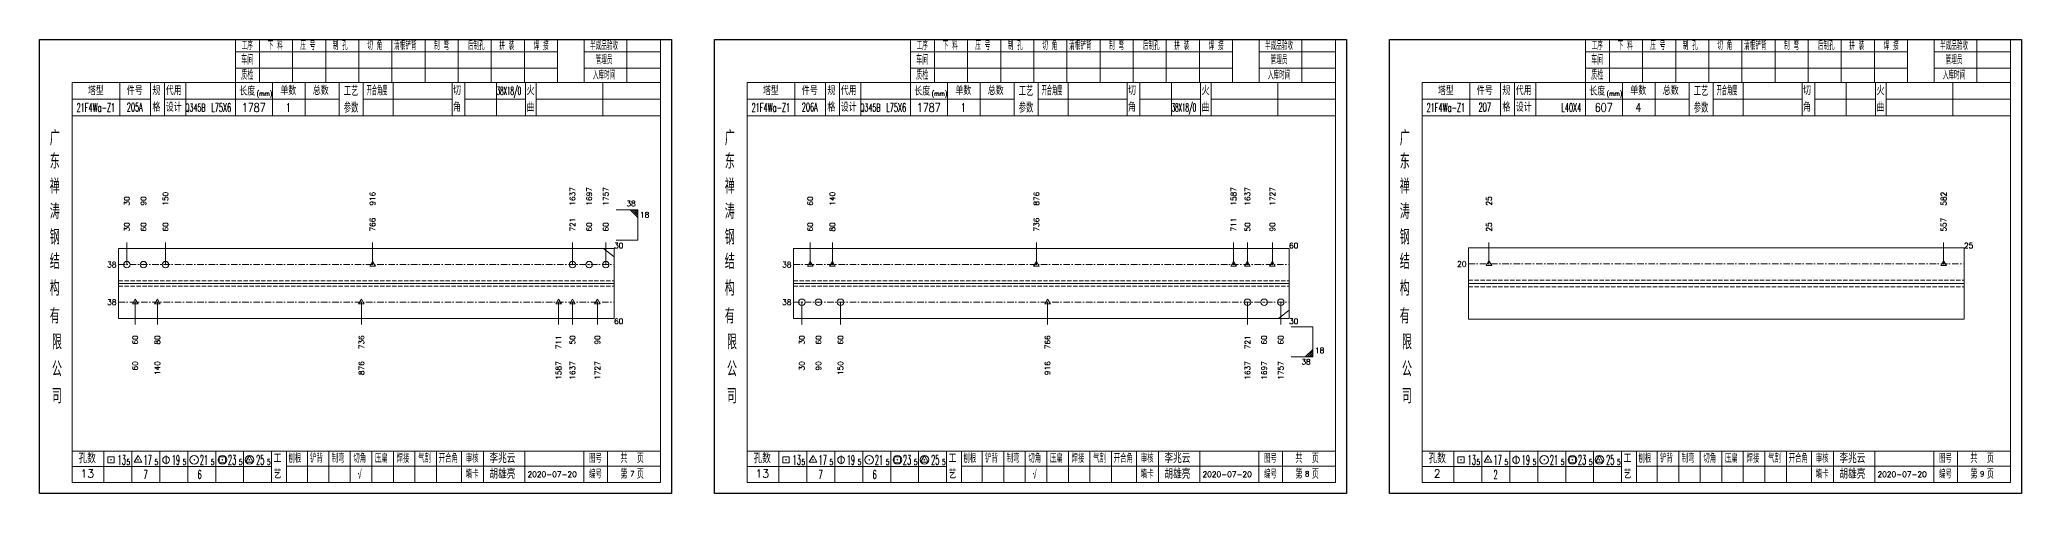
# Model space of a CAD drawing. Extents: x 1310 to 15542, y -76 to 8381.
# Drawn here: x 3389 to 4306, y 5084 to 5294 of the extents above; entities that cross this region are included whole.
import ezdxf
from ezdxf.enums import TextEntityAlignment as Align

# ---------------------------------------------------------------- set-up
doc = ezdxf.new("R2010")
doc.units = 0
doc.header["$MEASUREMENT"] = 0
doc.linetypes.add('一点画线', pattern=[5.2, 3, -1, 0.2, -1])
doc.linetypes.add('虚线', pattern=[2.75, 2, -0.75])
doc.layers.get('0').update_dxf_attribs({"linetype": 'CONTINUOUS', "lineweight": 25})
for name, color, linetype, lineweight in [('1', 7, 'CONTINUOUS', 25), ('4', 7, 'CONTINUOUS', 25), ('5', 7, 'CONTINUOUS', 25)]:
    doc.layers.add(name, color=color, linetype=linetype, lineweight=lineweight)
doc.styles.get("Standard").update_dxf_attribs({"font": 'simplex.shx', "width": 0.7, "height": 3, "bigfont": 'gbhzfs.shx'})

# ---------------------------------------------------------------- blocks, each defined once
blk = doc.blocks.new('孔21.5')
at = {"layer": '5', "color": 7, "linetype": 'Continuous', "lineweight": 13}
for p, q in [((-0.1, -0.1), (0.1, 0.1)), ((0.1, -0.1), (-0.1, 0.1))]:
    blk.add_line(p, q, dxfattribs=at)
blk.add_circle((0, 0), 1, dxfattribs=at)
blk = doc.blocks.new('孔17.5')
at = {"layer": '5', "color": 7, "linetype": 'Continuous', "lineweight": 13}
for p, q in [((0, 1), (-0.866, -0.5)), ((-0.1, -0.1), (0.1, 0.1)), ((0.1, -0.1), (-0.1, 0.1)), ((0.866, -0.5), (0, 1)), ((-0.866, -0.5), (0.866, -0.5))]:
    blk.add_line(p, q, dxfattribs=at)
blk = doc.blocks.new('CTJGK')
at = {"color": 6, "linetype": 'Continuous'}
for p, q in [((0, 209.97), (292.13, 209.97)), ((0, 0), (0, 209.97)), ((292.13, 209.97), (292.13, 0)), ((292.13, 0), (0, 0))]:
    blk.add_line(p, q, dxfattribs=at)

msp = doc.modelspace()

# ---------------------------------------------------------------- linework, layer by layer
at = {"color": 7, "linetype": 'Continuous', "lineweight": 13}
for p, q in [((3665.832, 5214.854), (3655.832, 5214.854)), ((3662.332, 5214.854), (3665.832, 5211.354)), ((3663.207, 5214.854), (3665.832, 5212.229)), ((3664.082, 5214.854), (3665.832, 5213.104)), ((3664.957, 5214.854), (3665.832, 5213.979)), ((3665.832, 5200.854), (3665.832, 5214.854)), ((3429.548, 5189.554), (3429.548, 5199.854)), ((3447.403, 5189.554), (3447.403, 5199.854)), ((3543.152, 5189.554), (3543.152, 5199.854)), ((3635.599, 5189.554), (3635.599, 5199.854)), ((3654.832, 5193.166), (3649.959, 5197.054)), ((3650.985, 5189.554), (3650.985, 5199.854)), ((3665.832, 5200.854), (3655.832, 5200.854)), ((3745.525, 5189.554), (3745.525, 5199.854)), ((3755.783, 5189.554), (3755.783, 5199.854)), ((3850.153, 5189.554), (3850.153, 5199.854)), ((3941.318, 5189.554), (3941.318, 5199.854)), ((3947.729, 5189.554), (3947.729, 5199.854)), ((3959.268, 5189.554), (3959.268, 5199.854)), ((4059.399, 5189.854), (4059.399, 5199.854)), ((4269.655, 5189.854), (4269.655, 5199.854)), ((3433.395, 5172.154), (3433.395, 5161.854)), ((3443.653, 5172.154), (3443.653, 5161.854)), ((3538.023, 5172.154), (3538.023, 5161.854)), ((3629.188, 5172.154), (3629.188, 5161.854)), ((3635.599, 5172.154), (3635.599, 5161.854)), ((3647.138, 5172.154), (3647.138, 5161.854)), ((3741.678, 5172.154), (3741.678, 5161.854)), ((3759.533, 5172.154), (3759.533, 5161.854)), ((3855.282, 5172.154), (3855.282, 5161.854)), ((3947.729, 5172.154), (3947.729, 5161.854)), ((3966.962, 5168.542), (3962.089, 5164.654)), ((3963.115, 5172.154), (3963.115, 5161.854)), ((3977.962, 5160.854), (3967.962, 5160.854)), ((3977.962, 5160.854), (3977.962, 5146.854)), ((3974.462, 5146.854), (3977.962, 5150.354)), ((3977.962, 5146.854), (3967.962, 5146.854)), ((3975.337, 5146.854), (3977.962, 5149.479)), ((3976.212, 5146.854), (3977.962, 5148.604)), ((3977.087, 5146.854), (3977.962, 5147.729))]:
    msp.add_line(p, q, dxfattribs=at)
at = {"color": 7, "linetype": 'Continuous', "lineweight": 18}
for p, q in [((3425.702, 5197.054), (3425.702, 5164.654)), ((3425.702, 5197.054), (3654.832, 5197.054)), ((3654.832, 5197.054), (3654.832, 5164.654)), ((3737.832, 5197.054), (3737.832, 5164.654)), ((3737.832, 5197.054), (3966.962, 5197.054)), ((3966.962, 5197.054), (3966.962, 5164.654)), ((4049.962, 5197.354), (4049.962, 5164.354)), ((4049.962, 5197.354), (4279.092, 5197.354)), ((4279.092, 5197.354), (4279.092, 5164.354)), ((3425.702, 5180.854), (3654.832, 5180.854)), ((3737.832, 5180.854), (3966.962, 5180.854)), ((4049.962, 5180.854), (4279.092, 5180.854))]:
    msp.add_line(p, q, dxfattribs=at)
at = {"color": 3, "linetype": '一点画线', "lineweight": 13}
for p, q in [((3425.702, 5189.554), (3654.832, 5189.554)), ((3737.832, 5189.554), (3966.962, 5189.554)), ((4049.962, 5189.854), (4279.092, 5189.854)), ((3425.702, 5172.154), (3654.832, 5172.154)), ((3737.832, 5172.154), (3966.962, 5172.154))]:
    msp.add_line(p, q, dxfattribs=at)
at = {"color": 1, "linetype": '虚线', "lineweight": 18}
for p, q in [((3425.702, 5182.054), (3654.832, 5182.054)), ((3425.702, 5179.654), (3654.832, 5179.654)), ((3737.832, 5182.054), (3966.962, 5182.054)), ((3737.832, 5179.654), (3966.962, 5179.654)), ((4049.962, 5182.354), (4279.092, 5182.354)), ((4049.962, 5179.354), (4279.092, 5179.354))]:
    msp.add_line(p, q, dxfattribs=at)
at = {"layer": '1', "color": 7, "linetype": 'Continuous', "lineweight": 18}
for p, q in [((3425.702, 5164.654), (3654.832, 5164.654)), ((3737.832, 5164.654), (3966.962, 5164.654)), ((4049.962, 5164.354), (4279.092, 5164.354))]:
    msp.add_line(p, q, dxfattribs=at)
at = {"layer": '4', "color": 1, "linetype": 'Continuous', "lineweight": 18}
for p, q in [((3389.202, 5293.681), (3389.202, 5083.711)), ((3681.332, 5293.681), (3389.202, 5293.681)), ((3479.832, 5293.681), (3479.832, 5273.841)), ((3628.672, 5287.951), (3479.832, 5287.951)), ((3490.862, 5293.681), (3490.862, 5273.821)), ((3506.172, 5293.681), (3506.172, 5273.821)), ((3521.492, 5293.681), (3521.492, 5273.821)), ((3536.802, 5293.681), (3536.802, 5273.821)), ((3552.112, 5293.681), (3552.112, 5273.821)), ((3567.422, 5293.681), (3567.422, 5273.821)), ((3582.742, 5293.681), (3582.742, 5273.821)), ((3598.052, 5293.681), (3598.052, 5273.821)), ((3613.362, 5293.681), (3613.362, 5273.821)), ((3628.672, 5293.681), (3628.672, 5273.841)), ((3628.672, 5293.681), (3628.672, 5273.821)), ((3640.952, 5293.681), (3640.952, 5273.821)), ((3676.282, 5287.951), (3640.952, 5287.951)), ((3660.702, 5293.681), (3660.702, 5273.821)), ((3676.282, 5293.681), (3676.282, 5273.821)), ((3681.332, 5263.881), (3681.332, 5293.681)), ((3701.332, 5293.681), (3701.332, 5083.711)), ((3993.462, 5293.681), (3701.332, 5293.681)), ((3791.962, 5293.681), (3791.962, 5273.841)), ((3940.802, 5287.951), (3791.962, 5287.951)), ((3802.992, 5293.681), (3802.992, 5273.821)), ((3818.302, 5293.681), (3818.302, 5273.821)), ((3833.622, 5293.681), (3833.622, 5273.821)), ((3848.932, 5293.681), (3848.932, 5273.821)), ((3864.242, 5293.681), (3864.242, 5273.821)), ((3879.552, 5293.681), (3879.552, 5273.821)), ((3894.872, 5293.681), (3894.872, 5273.821)), ((3910.182, 5293.681), (3910.182, 5273.821)), ((3925.492, 5293.681), (3925.492, 5273.821)), ((3940.802, 5293.681), (3940.802, 5273.841)), ((3940.802, 5293.681), (3940.802, 5273.821)), ((3953.082, 5293.681), (3953.082, 5273.821)), ((3988.412, 5287.951), (3953.082, 5287.951)), ((3972.832, 5293.681), (3972.832, 5273.821)), ((3988.412, 5293.681), (3988.412, 5273.821)), ((3993.462, 5263.881), (3993.462, 5293.681)), ((4013.462, 5293.681), (4013.462, 5083.711)), ((4305.592, 5293.681), (4013.462, 5293.681)), ((4104.092, 5293.681), (4104.092, 5273.841)), ((4252.932, 5287.951), (4104.092, 5287.951)), ((4115.122, 5293.681), (4115.122, 5273.821)), ((4130.432, 5293.681), (4130.432, 5273.821)), ((4145.752, 5293.681), (4145.752, 5273.821)), ((4161.062, 5293.681), (4161.062, 5273.821)), ((4176.372, 5293.681), (4176.372, 5273.821)), ((4191.682, 5293.681), (4191.682, 5273.821)), ((4207.002, 5293.681), (4207.002, 5273.821)), ((4222.312, 5293.681), (4222.312, 5273.821)), ((4237.622, 5293.681), (4237.622, 5273.821)), ((4252.932, 5293.681), (4252.932, 5273.841)), ((4252.932, 5293.681), (4252.932, 5273.821)), ((4265.212, 5293.681), (4265.212, 5273.821)), ((4300.542, 5287.951), (4265.212, 5287.951)), ((4284.962, 5293.681), (4284.962, 5273.821)), ((4300.542, 5293.681), (4300.542, 5273.821)), ((4305.592, 5263.881), (4305.592, 5293.681)), ((3628.672, 5280.471), (3479.832, 5280.471)), ((3676.282, 5280.471), (3640.952, 5280.471)), ((3940.802, 5280.471), (3791.962, 5280.471)), ((3988.412, 5280.471), (3953.082, 5280.471)), ((4252.932, 5280.471), (4104.092, 5280.471)), ((4300.542, 5280.471), (4265.212, 5280.471)), ((3404.212, 5273.821), (3404.212, 5088.761)), ((3676.282, 5273.821), (3404.212, 5273.821)), ((3426.332, 5273.831), (3426.332, 5258.411)), ((3440.482, 5258.411), (3440.482, 5273.821)), ((3446.982, 5258.411), (3446.982, 5273.821)), ((3456.852, 5273.821), (3456.852, 5258.411)), ((3479.832, 5273.841), (3479.832, 5258.411)), ((3496.952, 5273.821), (3496.952, 5258.411)), ((3512.002, 5273.821), (3512.002, 5258.411)), ((3527.702, 5273.821), (3527.702, 5258.411)), ((3538.762, 5273.821), (3538.762, 5258.411)), ((3552.712, 5273.821), (3552.712, 5258.411)), ((3580.012, 5273.821), (3580.012, 5258.411)), ((3585.772, 5273.821), (3585.772, 5258.411)), ((3600.392, 5273.821), (3600.392, 5258.411)), ((3613.852, 5273.821), (3613.852, 5258.411)), ((3618.842, 5273.821), (3618.842, 5258.411)), ((3649.582, 5273.821), (3649.582, 5258.411)), ((3676.282, 5088.761), (3676.282, 5273.821)), ((3716.342, 5273.821), (3716.342, 5088.761)), ((3988.412, 5273.821), (3716.342, 5273.821)), ((3738.462, 5273.831), (3738.462, 5258.411)), ((3752.612, 5258.411), (3752.612, 5273.821)), ((3759.112, 5258.411), (3759.112, 5273.821)), ((3768.982, 5273.821), (3768.982, 5258.411)), ((3791.962, 5273.841), (3791.962, 5258.411)), ((3809.082, 5273.821), (3809.082, 5258.411)), ((3824.132, 5273.821), (3824.132, 5258.411)), ((3839.832, 5273.821), (3839.832, 5258.411)), ((3850.892, 5273.821), (3850.892, 5258.411)), ((3864.842, 5273.821), (3864.842, 5258.411)), ((3892.142, 5273.821), (3892.142, 5258.411)), ((3897.902, 5273.821), (3897.902, 5258.411)), ((3912.522, 5273.821), (3912.522, 5258.411)), ((3925.982, 5273.821), (3925.982, 5258.411)), ((3930.972, 5273.821), (3930.972, 5258.411)), ((3961.712, 5273.821), (3961.712, 5258.411)), ((3988.412, 5088.761), (3988.412, 5273.821)), ((4028.472, 5273.821), (4028.472, 5088.761)), ((4300.542, 5273.821), (4028.472, 5273.821)), ((4050.592, 5273.831), (4050.592, 5258.411)), ((4064.742, 5258.411), (4064.742, 5273.821)), ((4071.242, 5258.411), (4071.242, 5273.821)), ((4081.112, 5273.821), (4081.112, 5258.411)), ((4104.092, 5273.841), (4104.092, 5258.411)), ((4121.212, 5273.821), (4121.212, 5258.411)), ((4136.262, 5273.821), (4136.262, 5258.411)), ((4151.962, 5273.821), (4151.962, 5258.411)), ((4163.022, 5273.821), (4163.022, 5258.411)), ((4176.972, 5273.821), (4176.972, 5258.411)), ((4204.272, 5273.821), (4204.272, 5258.411)), ((4210.032, 5273.821), (4210.032, 5258.411)), ((4224.652, 5273.821), (4224.652, 5258.411)), ((4238.112, 5273.821), (4238.112, 5258.411)), ((4243.102, 5273.821), (4243.102, 5258.411)), ((4273.842, 5273.821), (4273.842, 5258.411)), ((4300.542, 5088.761), (4300.542, 5273.821)), ((3440.482, 5266.061), (3404.212, 5266.061)), ((3527.702, 5266.111), (3446.982, 5266.111)), ((3538.762, 5266.111), (3580.012, 5266.111)), ((3585.772, 5266.111), (3613.852, 5266.111)), ((3618.842, 5266.111), (3676.462, 5266.111)), ((3681.332, 5083.711), (3681.332, 5263.881)), ((3752.612, 5266.061), (3716.342, 5266.061)), ((3839.832, 5266.111), (3759.112, 5266.111)), ((3850.892, 5266.111), (3892.142, 5266.111)), ((3897.902, 5266.111), (3925.982, 5266.111)), ((3930.972, 5266.111), (3988.592, 5266.111)), ((3993.462, 5083.711), (3993.462, 5263.881)), ((4064.742, 5266.061), (4028.472, 5266.061)), ((4151.962, 5266.111), (4071.242, 5266.111)), ((4163.022, 5266.111), (4204.272, 5266.111)), ((4210.032, 5266.111), (4238.112, 5266.111)), ((4243.102, 5266.111), (4300.722, 5266.111)), ((4305.592, 5083.711), (4305.592, 5263.881)), ((3676.462, 5258.411), (3404.212, 5258.411)), ((3988.592, 5258.411), (3716.342, 5258.411)), ((4300.722, 5258.411), (4028.472, 5258.411)), ((3404.212, 5103.291), (3676.282, 5103.291)), ((3496.462, 5096.161), (3404.212, 5096.161)), ((3418.902, 5103.291), (3418.902, 5088.761)), ((3431.832, 5088.761), (3431.832, 5103.291)), ((3444.762, 5103.291), (3444.762, 5088.761)), ((3457.682, 5088.761), (3457.682, 5103.291)), ((3470.612, 5103.291), (3470.612, 5088.761)), ((3483.542, 5088.761), (3483.542, 5103.291)), ((3496.462, 5088.761), (3496.462, 5103.291)), ((3503.292, 5096.321), (3676.282, 5096.321)), ((3503.332, 5088.761), (3503.332, 5103.291)), ((3512.992, 5088.761), (3512.992, 5103.291)), ((3522.932, 5088.761), (3522.932, 5103.291)), ((3532.872, 5088.761), (3532.872, 5103.291)), ((3542.822, 5088.761), (3542.822, 5103.291)), ((3552.762, 5088.761), (3552.762, 5103.291)), ((3562.702, 5088.761), (3562.702, 5103.291)), ((3572.652, 5088.761), (3572.652, 5103.291)), ((3584.292, 5088.761), (3584.292, 5103.291)), ((3594.442, 5088.761), (3594.442, 5103.291)), ((3613.502, 5088.761), (3613.502, 5103.291)), ((3640.882, 5088.761), (3640.882, 5103.291)), ((3651.842, 5088.761), (3651.842, 5103.291)), ((3716.342, 5103.291), (3988.412, 5103.291)), ((3808.592, 5096.161), (3716.342, 5096.161)), ((3731.032, 5103.291), (3731.032, 5088.761)), ((3743.962, 5088.761), (3743.962, 5103.291)), ((3756.892, 5103.291), (3756.892, 5088.761)), ((3769.812, 5088.761), (3769.812, 5103.291)), ((3782.742, 5103.291), (3782.742, 5088.761)), ((3795.672, 5088.761), (3795.672, 5103.291)), ((3808.592, 5088.761), (3808.592, 5103.291)), ((3815.422, 5096.321), (3988.412, 5096.321)), ((3815.462, 5088.761), (3815.462, 5103.291)), ((3825.122, 5088.761), (3825.122, 5103.291)), ((3835.062, 5088.761), (3835.062, 5103.291)), ((3845.002, 5088.761), (3845.002, 5103.291)), ((3854.952, 5088.761), (3854.952, 5103.291)), ((3864.892, 5088.761), (3864.892, 5103.291)), ((3874.832, 5088.761), (3874.832, 5103.291)), ((3884.782, 5088.761), (3884.782, 5103.291)), ((3896.422, 5088.761), (3896.422, 5103.291)), ((3906.572, 5088.761), (3906.572, 5103.291)), ((3925.632, 5088.761), (3925.632, 5103.291)), ((3953.012, 5088.761), (3953.012, 5103.291)), ((3963.972, 5088.761), (3963.972, 5103.291)), ((4028.472, 5103.291), (4300.542, 5103.291)), ((4120.722, 5096.161), (4028.472, 5096.161)), ((4043.162, 5103.291), (4043.162, 5088.761)), ((4056.092, 5088.761), (4056.092, 5103.291)), ((4069.022, 5103.291), (4069.022, 5088.761)), ((4081.942, 5088.761), (4081.942, 5103.291)), ((4094.872, 5103.291), (4094.872, 5088.761)), ((4107.802, 5088.761), (4107.802, 5103.291)), ((4120.722, 5088.761), (4120.722, 5103.291)), ((4127.552, 5096.321), (4300.542, 5096.321)), ((4127.592, 5088.761), (4127.592, 5103.291)), ((4137.252, 5088.761), (4137.252, 5103.291)), ((4147.192, 5088.761), (4147.192, 5103.291)), ((4157.132, 5088.761), (4157.132, 5103.291)), ((4167.082, 5088.761), (4167.082, 5103.291)), ((4177.022, 5088.761), (4177.022, 5103.291)), ((4186.962, 5088.761), (4186.962, 5103.291)), ((4196.912, 5088.761), (4196.912, 5103.291)), ((4208.552, 5088.761), (4208.552, 5103.291)), ((4218.702, 5088.761), (4218.702, 5103.291)), ((4237.762, 5088.761), (4237.762, 5103.291)), ((4265.142, 5088.761), (4265.142, 5103.291)), ((4276.102, 5088.761), (4276.102, 5103.291)), ((3404.212, 5088.761), (3676.282, 5088.761)), ((3716.342, 5088.761), (3988.412, 5088.761)), ((4028.472, 5088.761), (4300.542, 5088.761)), ((3389.202, 5083.711), (3681.332, 5083.711)), ((3701.332, 5083.711), (3993.462, 5083.711)), ((4013.462, 5083.711), (4305.592, 5083.711))]:
    msp.add_line(p, q, dxfattribs=at)
at = {"layer": '4', "color": 7, "linetype": 'Continuous', "lineweight": 13}
for p, q in [((3420.788, 5097.797), (3420.788, 5100.625)), ((3420.788, 5100.625), (3423.616, 5100.625)), ((3423.616, 5097.797), (3420.788, 5097.797)), ((3422.002, 5099.011), (3422.402, 5099.411)), ((3422.402, 5099.011), (3422.002, 5099.411)), ((3423.616, 5100.625), (3423.616, 5097.797)), ((3434.702, 5101.211), (3432.97, 5098.211)), ((3432.97, 5098.211), (3436.434, 5098.211)), ((3434.502, 5099.011), (3434.902, 5099.411)), ((3434.902, 5099.011), (3434.502, 5099.411)), ((3436.434, 5098.211), (3434.702, 5101.211)), ((3447.702, 5101.211), (3447.702, 5097.211)), ((3460.502, 5099.011), (3460.902, 5099.411)), ((3460.902, 5099.011), (3460.502, 5099.411)), ((3472.288, 5097.797), (3472.288, 5100.625)), ((3472.288, 5100.625), (3475.116, 5100.625)), ((3475.116, 5097.797), (3472.288, 5097.797)), ((3473.502, 5099.011), (3473.902, 5099.411)), ((3473.902, 5099.011), (3473.502, 5099.411)), ((3475.116, 5100.625), (3475.116, 5097.797)), ((3486.202, 5101.211), (3484.47, 5098.211)), ((3484.47, 5098.211), (3487.934, 5098.211)), ((3486.002, 5099.011), (3486.402, 5099.411)), ((3486.402, 5099.011), (3486.002, 5099.411)), ((3487.934, 5098.211), (3486.202, 5101.211)), ((3732.918, 5097.797), (3732.918, 5100.625)), ((3732.918, 5100.625), (3735.746, 5100.625)), ((3735.746, 5097.797), (3732.918, 5097.797)), ((3734.132, 5099.011), (3734.532, 5099.411)), ((3734.532, 5099.011), (3734.132, 5099.411)), ((3735.746, 5100.625), (3735.746, 5097.797)), ((3746.832, 5101.211), (3745.1, 5098.211)), ((3745.1, 5098.211), (3748.564, 5098.211)), ((3746.632, 5099.011), (3747.032, 5099.411)), ((3747.032, 5099.011), (3746.632, 5099.411)), ((3748.564, 5098.211), (3746.832, 5101.211)), ((3759.832, 5101.211), (3759.832, 5097.211)), ((3772.632, 5099.011), (3773.032, 5099.411)), ((3773.032, 5099.011), (3772.632, 5099.411)), ((3784.418, 5097.797), (3784.418, 5100.625)), ((3784.418, 5100.625), (3787.246, 5100.625)), ((3787.246, 5097.797), (3784.418, 5097.797)), ((3785.632, 5099.011), (3786.032, 5099.411)), ((3786.032, 5099.011), (3785.632, 5099.411)), ((3787.246, 5100.625), (3787.246, 5097.797)), ((3798.332, 5101.211), (3796.6, 5098.211)), ((3796.6, 5098.211), (3800.064, 5098.211)), ((3798.132, 5099.011), (3798.532, 5099.411)), ((3798.532, 5099.011), (3798.132, 5099.411)), ((3800.064, 5098.211), (3798.332, 5101.211)), ((4045.048, 5097.797), (4045.048, 5100.625)), ((4045.048, 5100.625), (4047.876, 5100.625)), ((4047.876, 5097.797), (4045.048, 5097.797)), ((4046.262, 5099.011), (4046.662, 5099.411)), ((4046.662, 5099.011), (4046.262, 5099.411)), ((4047.876, 5100.625), (4047.876, 5097.797)), ((4058.962, 5101.211), (4057.23, 5098.211)), ((4057.23, 5098.211), (4060.694, 5098.211)), ((4058.762, 5099.011), (4059.162, 5099.411)), ((4059.162, 5099.011), (4058.762, 5099.411)), ((4060.694, 5098.211), (4058.962, 5101.211)), ((4071.962, 5101.211), (4071.962, 5097.211)), ((4084.762, 5099.011), (4085.162, 5099.411)), ((4085.162, 5099.011), (4084.762, 5099.411)), ((4096.548, 5097.797), (4096.548, 5100.625)), ((4096.548, 5100.625), (4099.376, 5100.625)), ((4099.376, 5097.797), (4096.548, 5097.797)), ((4097.762, 5099.011), (4098.162, 5099.411)), ((4098.162, 5099.011), (4097.762, 5099.411)), ((4099.376, 5100.625), (4099.376, 5097.797)), ((4110.462, 5101.211), (4108.73, 5098.211)), ((4108.73, 5098.211), (4112.194, 5098.211)), ((4110.262, 5099.011), (4110.662, 5099.411)), ((4110.662, 5099.011), (4110.262, 5099.411)), ((4112.194, 5098.211), (4110.462, 5101.211))]:
    msp.add_line(p, q, dxfattribs=at)
for centre, radius in [((3447.702, 5099.211), 1.6), ((3460.702, 5099.211), 2), ((3473.702, 5099.211), 2), ((3486.202, 5099.211), 2), ((3759.832, 5099.211), 1.6), ((3772.832, 5099.211), 2), ((3785.832, 5099.211), 2), ((3798.332, 5099.211), 2), ((4071.962, 5099.211), 1.6), ((4084.962, 5099.211), 2), ((4097.962, 5099.211), 2), ((4110.462, 5099.211), 2)]:
    msp.add_circle(centre, radius, dxfattribs=at)

# ---------------------------------------------------------------- block references
at = {"color": 0, "linetype": 'Continuous'}
for p in [(3389.202, 5083.711), (3701.332, 5083.711), (4013.462, 5083.711)]:
    msp.add_blockref('CTJGK', p, dxfattribs=at)
at = {"color": 8, "linetype": 'Continuous', "lineweight": 9, "xscale": 1.5, "yscale": 1.5, "zscale": 1.5}
for name, p in [('孔21.5', (3429.548, 5189.554)), ('孔21.5', (3437.242, 5189.554)), ('孔21.5', (3447.403, 5189.554)), ('孔17.5', (3543.152, 5189.554)), ('孔21.5', (3635.599, 5189.554)), ('孔21.5', (3643.292, 5189.554)), ('孔21.5', (3650.985, 5189.554)), ('孔17.5', (3745.525, 5189.554)), ('孔17.5', (3755.783, 5189.554)), ('孔17.5', (3850.153, 5189.554)), ('孔17.5', (3941.318, 5189.554)), ('孔17.5', (3947.729, 5189.554)), ('孔17.5', (3959.268, 5189.554)), ('孔17.5', (4059.399, 5189.854)), ('孔17.5', (4269.655, 5189.854))]:
    msp.add_blockref(name, p, dxfattribs=at)
at = {"layer": '1', "color": 8, "linetype": 'Continuous', "lineweight": 9, "xscale": 1.5, "yscale": 1.5, "zscale": 1.5}
for name, p in [('孔17.5', (3433.395, 5172.154)), ('孔17.5', (3443.653, 5172.154)), ('孔17.5', (3538.023, 5172.154)), ('孔17.5', (3629.188, 5172.154)), ('孔17.5', (3635.599, 5172.154)), ('孔17.5', (3647.138, 5172.154)), ('孔21.5', (3741.678, 5172.154)), ('孔21.5', (3749.372, 5172.154)), ('孔21.5', (3759.533, 5172.154)), ('孔17.5', (3855.282, 5172.154)), ('孔21.5', (3947.729, 5172.154)), ('孔21.5', (3955.422, 5172.154)), ('孔21.5', (3963.115, 5172.154))]:
    msp.add_blockref(name, p, dxfattribs=at)

# ---------------------------------------------------------------- texts
at = {"color": 7, "linetype": 'Continuous', "lineweight": 13}
for s, p in [('1637', (3635.599, 5216.854)), ('1697', (3643.292, 5216.854)), ('1757', (3650.985, 5216.854)), ('1587', (3941.318, 5216.854)), ('1637', (3947.729, 5216.854)), ('1727', (3959.268, 5216.854)), ('30', (3429.548, 5216.854)), ('90', (3437.242, 5216.854)), ('150', (3447.403, 5216.854)), ('916', (3543.152, 5216.854)), ('60', (3745.525, 5216.854)), ('140', (3755.783, 5216.854)), ('876', (3850.153, 5216.854)), ('25', (4059.399, 5216.854)), ('582', (4269.655, 5216.854))]:
    msp.add_text(s, height=2.5, rotation=90, dxfattribs=at).set_placement(p, align=Align.MIDDLE_LEFT)
msp.add_text('38', height=2.5, dxfattribs=at).set_placement((3664.832, 5215.854), align=Align.BOTTOM_RIGHT)
at = {"color": 8, "linetype": 'Continuous', "lineweight": 9}
for s, p in [('30', (3429.548, 5204.854)), ('60', (3437.242, 5204.854)), ('60', (3447.403, 5204.854)), ('766', (3543.152, 5204.854)), ('721', (3635.599, 5204.854)), ('60', (3643.292, 5204.854)), ('60', (3650.985, 5204.854)), ('60', (3745.525, 5204.854)), ('80', (3755.783, 5204.854)), ('736', (3850.153, 5204.854)), ('711', (3941.318, 5204.854)), ('50', (3947.729, 5204.854)), ('90', (3959.268, 5204.854)), ('25', (4059.399, 5204.854)), ('557', (4269.655, 5204.854))]:
    msp.add_text(s, height=2.5, rotation=90, dxfattribs=at).set_placement(p, align=Align.MIDDLE_LEFT)
at = {"color": 7, "linetype": 'Continuous', "lineweight": 13}
msp.add_text('18', height=2.5, dxfattribs=at).set_placement((3666.832, 5213.854), align=Align.TOP_LEFT)
for s, p in [('30', (3654.832, 5198.354)), ('60', (3966.962, 5198.354)), ('25', (4279.092, 5198.354))]:
    msp.add_text(s, height=2.5, dxfattribs=at).set_placement(p, align=Align.MIDDLE_LEFT)
for s, p in [('38', (3424.702, 5189.554)), ('38', (3736.832, 5189.554)), ('20', (4048.962, 5189.854)), ('38', (3424.702, 5172.154)), ('38', (3736.832, 5172.154))]:
    msp.add_text(s, height=2.5, dxfattribs=at).set_placement(p, align=Align.MIDDLE_RIGHT)
msp.add_text('18', height=2.5, dxfattribs=at).set_placement((3978.962, 5147.854), align=Align.BOTTOM_LEFT)
msp.add_text('38', height=2.5, dxfattribs=at).set_placement((3976.962, 5145.854), align=Align.TOP_RIGHT)
at = {"layer": '1', "color": 7, "linetype": 'Continuous', "lineweight": 13}
for s, p in [('60', (3654.832, 5163.354)), ('30', (3966.962, 5163.354))]:
    msp.add_text(s, height=2.5, dxfattribs=at).set_placement(p, align=Align.MIDDLE_LEFT)
at = {"layer": '1', "color": 8, "linetype": 'Continuous', "lineweight": 9}
for s, p in [('60', (3433.395, 5156.854)), ('80', (3443.653, 5156.854)), ('736', (3538.023, 5156.854)), ('711', (3629.188, 5156.854)), ('50', (3635.599, 5156.854)), ('90', (3647.138, 5156.854)), ('30', (3741.678, 5156.854)), ('60', (3749.372, 5156.854)), ('60', (3759.533, 5156.854)), ('766', (3855.282, 5156.854)), ('721', (3947.729, 5156.854)), ('60', (3955.422, 5156.854)), ('60', (3963.115, 5156.854))]:
    msp.add_text(s, height=2.5, rotation=90, dxfattribs=at).set_placement(p, align=Align.MIDDLE_RIGHT)
at = {"layer": '1', "color": 7, "linetype": 'Continuous', "lineweight": 13}
for s, p in [('60', (3433.395, 5144.854)), ('140', (3443.653, 5144.854)), ('876', (3538.023, 5144.854)), ('1587', (3629.188, 5144.854)), ('1637', (3635.599, 5144.854)), ('1727', (3647.138, 5144.854)), ('30', (3741.678, 5144.854)), ('90', (3749.372, 5144.854)), ('150', (3759.533, 5144.854)), ('916', (3855.282, 5144.854)), ('1637', (3947.729, 5144.854)), ('1697', (3955.422, 5144.854)), ('1757', (3963.115, 5144.854))]:
    msp.add_text(s, height=2.5, rotation=90, dxfattribs=at).set_placement(p, align=Align.MIDDLE_RIGHT)
at = {"layer": '4', "color": 1, "linetype": 'Continuous', "lineweight": 25}
for s, height, width, p in [('工序', 3.7, 0.7, (3485.202, 5290.811)), ('下 料', 3.7, 0.7, (3498.202, 5290.811)), ('压 号', 3.7, 0.7, (3513.202, 5290.811)), ('制 孔', 3.7, 0.7, (3528.202, 5290.811)), ('切 角', 3.7, 0.7, (3544.202, 5290.811)), ('清根铲背 ', 3.7, 0.7, (3559.202, 5290.811)), (' 制 弯', 3.7, 0.7, (3574.202, 5290.811)), (' 后制孔', 3.7, 0.7, (3590.202, 5290.811)), ('拼 装', 3.7, 0.7, (3605.202, 5290.811)), (' 焊 接', 3.7, 0.7, (3620.202, 5290.811)), ('半成品验收', 3.7, 0.7, (3650.202, 5290.811)), ('工序', 3.7, 0.7, (3797.332, 5290.811)), ('下 料', 3.7, 0.7, (3810.332, 5290.811)), ('压 号', 3.7, 0.7, (3825.332, 5290.811)), ('制 孔', 3.7, 0.7, (3840.332, 5290.811)), ('切 角', 3.7, 0.7, (3856.332, 5290.811)), ('清根铲背 ', 3.7, 0.7, (3871.332, 5290.811)), (' 制 弯', 3.7, 0.7, (3886.332, 5290.811)), (' 后制孔', 3.7, 0.7, (3902.332, 5290.811)), ('拼 装', 3.7, 0.7, (3917.332, 5290.811)), (' 焊 接', 3.7, 0.7, (3932.332, 5290.811)), ('半成品验收', 3.7, 0.7, (3962.332, 5290.811)), ('工序', 3.7, 0.7, (4109.462, 5290.811)), ('下 料', 3.7, 0.7, (4122.462, 5290.811)), ('压 号', 3.7, 0.7, (4137.462, 5290.811)), ('制 孔', 3.7, 0.7, (4152.462, 5290.811)), ('切 角', 3.7, 0.7, (4168.462, 5290.811)), ('清根铲背 ', 3.7, 0.7, (4183.462, 5290.811)), (' 制 弯', 3.7, 0.7, (4198.462, 5290.811)), (' 后制孔', 3.7, 0.7, (4214.462, 5290.811)), ('拼 装', 3.7, 0.7, (4229.462, 5290.811)), (' 焊 接', 3.7, 0.7, (4244.462, 5290.811)), ('半成品验收', 3.7, 0.7, (4274.462, 5290.811)), ('质检', 4, 0.7, (3485.202, 5277.151)), ('车间', 4, 0.7, (3485.202, 5284.211)), ('入库时间', 3.7, 0.7, (3650.202, 5277.151)), ('管理员', 3.7, 0.7, (3650.202, 5284.211)), ('质检', 4, 0.7, (3797.332, 5277.151)), ('车间', 4, 0.7, (3797.332, 5284.211)), ('入库时间', 3.7, 0.7, (3962.332, 5277.151)), ('管理员', 3.7, 0.7, (3962.332, 5284.211)), ('质检', 4, 0.7, (4109.462, 5277.151)), ('车间', 4, 0.7, (4109.462, 5284.211)), ('入库时间', 3.7, 0.7, (4274.462, 5277.151)), ('管理员', 3.7, 0.7, (4274.462, 5284.211)), ('(mm)', 2.24, 0.7, (3493.202, 5268.711)), ('工艺', 4.8, 0.7, (3533.202, 5269.971)), ('开合角度', 4, 0.6, (3545.202, 5269.971)), ('38X18/0', 3.8, 0.4, (3606.202, 5269.971)), ('(mm)', 2.24, 0.7, (3805.332, 5268.711)), ('工艺', 4.8, 0.7, (3845.332, 5269.971)), ('开合角度', 4, 0.6, (3857.332, 5269.971)), ('(mm)', 2.24, 0.7, (4117.462, 5268.711)), ('工艺', 4.8, 0.7, (4157.462, 5269.971)), ('开合角度', 4, 0.6, (4169.462, 5269.971)), ('21F4Wa-Z1', 4, 0.5, (3415.202, 5262.231)), ('205A', 4, 0.5, (3433.202, 5262.481)), ('Q345B', 3.5, 0.5, (3461.202, 5262.211)), ('L75X6', 4, 0.5, (3473.202, 5262.211)), ('1787', 4, 0.8, (3488.202, 5262.261)), ('1', 4, 0.8, (3504.202, 5262.261)), ('参数', 4.8, 0.7, (3533.202, 5262.261)), ('21F4Wa-Z1', 4, 0.5, (3727.332, 5262.231)), ('206A', 4, 0.5, (3745.332, 5262.481)), ('Q345B', 3.5, 0.5, (3773.332, 5262.211)), ('L75X6', 4, 0.5, (3785.332, 5262.211)), ('1787', 4, 0.8, (3800.332, 5262.261)), ('1', 4, 0.8, (3816.332, 5262.261)), ('参数', 4.8, 0.7, (3845.332, 5262.261)), ('38X18/0', 3.8, 0.4, (3918.332, 5262.261)), ('21F4Wa-Z1', 4, 0.5, (4039.462, 5262.231)), ('207', 4, 0.5, (4057.462, 5262.481)), ('L40X4', 4, 0.5, (4097.462, 5262.211)), ('607', 4, 0.8, (4112.462, 5262.261)), ('4', 4, 0.8, (4128.462, 5262.261)), ('参数', 4.8, 0.7, (4157.462, 5262.261)), ('广', 6.96, 0.7, (3396.202, 5248.181)), ('广', 6.96, 0.7, (3708.332, 5248.181)), ('广', 6.96, 0.7, (4020.462, 5248.181)), ('东', 6.96, 0.7, (3396.202, 5237.391)), ('东', 6.96, 0.7, (3708.332, 5237.391)), ('东', 6.96, 0.7, (4020.462, 5237.391)), ('禅', 6.96, 0.7, (3396.202, 5225.801)), ('禅', 6.96, 0.7, (3708.332, 5225.801)), ('禅', 6.96, 0.7, (4020.462, 5225.801)), ('涛', 6.96, 0.7, (3396.202, 5214.201)), ('涛', 6.96, 0.7, (3708.332, 5214.201)), ('涛', 6.96, 0.7, (4020.462, 5214.201)), ('钢', 6.96, 0.7, (3396.202, 5202.311)), ('钢', 6.96, 0.7, (3708.332, 5202.311)), ('钢', 6.96, 0.7, (4020.462, 5202.311)), ('结', 6.96, 0.7, (3396.202, 5191.001)), ('结', 6.96, 0.7, (3708.332, 5191.001)), ('结', 6.96, 0.7, (4020.462, 5191.001)), ('构', 6.96, 0.7, (3396.202, 5178.621)), ('构', 6.96, 0.7, (3708.332, 5178.621)), ('构', 6.96, 0.7, (4020.462, 5178.621)), ('有', 6.96, 0.7, (3396.202, 5165.811)), ('有', 6.96, 0.7, (3708.332, 5165.811)), ('有', 6.96, 0.7, (4020.462, 5165.811)), ('限', 6.96, 0.7, (3397.202, 5153.811)), ('限', 6.96, 0.7, (3709.332, 5153.811)), ('限', 6.96, 0.7, (4021.462, 5153.811)), ('公', 6.96, 0.7, (3397.202, 5141.271)), ('公', 6.96, 0.7, (3709.332, 5141.271)), ('公', 6.96, 0.7, (4021.462, 5141.271)), ('司', 6.96, 0.7, (3397.202, 5128.791)), ('司', 6.96, 0.7, (3709.332, 5128.791)), ('司', 6.96, 0.7, (4021.462, 5128.791)), ('13', 4.47, 0.5, (3427.202, 5099.211)), ('5', 2.68, 0.6, (3430.202, 5098.211)), ('17', 4.47, 0.5, (3439.202, 5099.211)), ('5', 2.68, 0.6, (3443.202, 5098.211)), ('19', 4.47, 0.5, (3452.202, 5099.211)), ('5', 2.68, 0.6, (3456.202, 5098.211)), ('21', 4.47, 0.5, (3465.202, 5099.211)), ('5', 2.68, 0.6, (3469.202, 5098.211)), ('23', 4.47, 0.5, (3478.202, 5099.211)), ('5', 2.68, 0.6, (3482.202, 5098.211)), ('25', 4.47, 0.5, (3491.202, 5099.211)), ('5', 2.68, 0.6, (3495.202, 5098.211)), ('刨根', 3.7, 0.8, (3507.202, 5099.811)), ('铲背', 3.7, 0.8, (3517.202, 5099.811)), ('制弯', 3.7, 0.8, (3527.202, 5099.811)), ('切角', 3.7, 0.8, (3537.202, 5099.811)), ('√', 4, 0.6, (3537.202, 5092.541)), ('压扁', 3.7, 0.8, (3547.202, 5099.811)), ('焊接', 3.7, 0.8, (3557.202, 5099.811)), ('气割', 3.7, 0.8, (3567.202, 5099.811)), ('开合角', 3.7, 0.8, (3578.202, 5099.811)), ('审核', 3.7, 0.8, (3589.202, 5099.811)), ('图号', 3.7, 0.8, (3646.202, 5099.811)), ('共  页', 4, 0.8, (3663.202, 5099.811)), ('13', 4.47, 0.5, (3739.332, 5099.211)), ('5', 2.68, 0.6, (3742.332, 5098.211)), ('17', 4.47, 0.5, (3751.332, 5099.211)), ('5', 2.68, 0.6, (3755.332, 5098.211)), ('19', 4.47, 0.5, (3764.332, 5099.211)), ('5', 2.68, 0.6, (3768.332, 5098.211)), ('21', 4.47, 0.5, (3777.332, 5099.211)), ('5', 2.68, 0.6, (3781.332, 5098.211)), ('23', 4.47, 0.5, (3790.332, 5099.211)), ('5', 2.68, 0.6, (3794.332, 5098.211)), ('25', 4.47, 0.5, (3803.332, 5099.211)), ('5', 2.68, 0.6, (3807.332, 5098.211)), ('刨根', 3.7, 0.8, (3819.332, 5099.811)), ('铲背', 3.7, 0.8, (3829.332, 5099.811)), ('制弯', 3.7, 0.8, (3839.332, 5099.811)), ('切角', 3.7, 0.8, (3849.332, 5099.811)), ('√', 4, 0.6, (3849.332, 5092.541)), ('压扁', 3.7, 0.8, (3859.332, 5099.811)), ('焊接', 3.7, 0.8, (3869.332, 5099.811)), ('气割', 3.7, 0.8, (3879.332, 5099.811)), ('开合角', 3.7, 0.8, (3890.332, 5099.811)), ('审核', 3.7, 0.8, (3901.332, 5099.811)), ('图号', 3.7, 0.8, (3958.332, 5099.811)), ('共  页', 4, 0.8, (3975.332, 5099.811)), ('13', 4.47, 0.5, (4051.462, 5099.211)), ('5', 2.68, 0.6, (4054.462, 5098.211)), ('17', 4.47, 0.5, (4063.462, 5099.211)), ('5', 2.68, 0.6, (4067.462, 5098.211)), ('19', 4.47, 0.5, (4076.462, 5099.211)), ('5', 2.68, 0.6, (4080.462, 5098.211)), ('21', 4.47, 0.5, (4089.462, 5099.211)), ('5', 2.68, 0.6, (4093.462, 5098.211)), ('23', 4.47, 0.5, (4102.462, 5099.211)), ('5', 2.68, 0.6, (4106.462, 5098.211)), ('25', 4.47, 0.5, (4115.462, 5099.211)), ('5', 2.68, 0.6, (4119.462, 5098.211)), ('刨根', 3.7, 0.8, (4131.462, 5099.811)), ('铲背', 3.7, 0.8, (4141.462, 5099.811)), ('制弯', 3.7, 0.8, (4151.462, 5099.811)), ('切角', 3.7, 0.8, (4161.462, 5099.811)), ('压扁', 3.7, 0.8, (4171.462, 5099.811)), ('焊接', 3.7, 0.8, (4181.462, 5099.811)), ('气割', 3.7, 0.8, (4191.462, 5099.811)), ('开合角', 3.7, 0.8, (4202.462, 5099.811)), ('审核', 3.7, 0.8, (4213.462, 5099.811)), ('图号', 3.7, 0.8, (4270.462, 5099.811)), ('共  页', 4, 0.8, (4287.462, 5099.811)), ('7', 4, 0.5, (3438.202, 5092.461)), ('6', 4, 0.5, (3463.202, 5092.461)), ('填卡', 3.7, 0.8, (3589.202, 5092.541)), ('编号', 3.7, 0.8, (3646.202, 5092.541)), ('第  页', 4, 0.8, (3663.202, 5092.541)), ('7', 4, 0.5, (3750.332, 5092.461)), ('6', 4, 0.5, (3775.332, 5092.461)), ('填卡', 3.7, 0.8, (3901.332, 5092.541)), ('编号', 3.7, 0.8, (3958.332, 5092.541)), ('第  页', 4, 0.8, (3975.332, 5092.541)), ('2', 4, 0.5, (4062.462, 5092.461)), ('填卡', 3.7, 0.8, (4213.462, 5092.541)), ('编号', 3.7, 0.8, (4270.462, 5092.541)), ('第  页', 4, 0.8, (4287.462, 5092.541))]:
    msp.add_text(s, height=height, dxfattribs=dict(at, width=width)).set_placement(p, align=Align.MIDDLE_CENTER)
for s, height, p in [('塔型', 3.7, (3415.202, 5269.941)), ('件号', 3.7, (3433.202, 5269.941)), ('规', 3.7, (3443.202, 5269.971)), ('代用', 3.7, (3451.202, 5269.971)), ('长度', 3.7, (3485.202, 5269.711)), ('单数', 3.7, (3504.202, 5269.971)), ('总数', 3.7, (3519.202, 5269.971)), ('切', 3.7, (3582.202, 5269.971)), ('火', 3.7, (3616.202, 5269.971)), ('塔型', 3.7, (3727.332, 5269.941)), ('件号', 3.7, (3745.332, 5269.941)), ('规', 3.7, (3755.332, 5269.971)), ('代用', 3.7, (3763.332, 5269.971)), ('长度', 3.7, (3797.332, 5269.711)), ('单数', 3.7, (3816.332, 5269.971)), ('总数', 3.7, (3831.332, 5269.971)), ('切', 3.7, (3894.332, 5269.971)), ('火', 3.7, (3928.332, 5269.971)), ('塔型', 3.7, (4039.462, 5269.941)), ('件号', 3.7, (4057.462, 5269.941)), ('规', 3.7, (4067.462, 5269.971)), ('代用', 3.7, (4075.462, 5269.971)), ('长度', 3.7, (4109.462, 5269.711)), ('单数', 3.7, (4128.462, 5269.971)), ('总数', 3.7, (4143.462, 5269.971)), ('切', 3.7, (4206.462, 5269.971)), ('火', 3.7, (4240.462, 5269.971)), ('格', 3.7, (3443.202, 5262.261)), ('设计', 3.7, (3451.202, 5262.261)), ('角', 3.7, (3582.202, 5262.261)), ('曲', 3.7, (3616.202, 5262.261)), ('格', 3.7, (3755.332, 5262.261)), ('设计', 3.7, (3763.332, 5262.261)), ('角', 3.7, (3894.332, 5262.261)), ('曲', 3.7, (3928.332, 5262.261)), ('格', 3.7, (4067.462, 5262.261)), ('设计', 3.7, (4075.462, 5262.261)), ('角', 3.7, (4206.462, 5262.261)), ('曲', 3.7, (4240.462, 5262.261)), ('孔数', 4, (3411.202, 5099.731)), ('工', 3.7, (3499.202, 5099.811)), ('李兆云', 4, (3603.202, 5099.811)), ('孔数', 4, (3723.332, 5099.731)), ('工', 3.7, (3811.332, 5099.811)), ('李兆云', 4, (3915.332, 5099.811)), ('孔数', 4, (4035.462, 5099.731)), ('工', 3.7, (4123.462, 5099.811)), ('李兆云', 4, (4227.462, 5099.811)), ('13', 3.7, (3411.202, 5092.901)), ('艺', 3.7, (3499.202, 5092.461)), ('胡雄亮', 4, (3603.202, 5092.541)), ('2020-07-20', 2.5, (3626.202, 5092.541)), ('13', 3.7, (3723.332, 5092.901)), ('艺', 3.7, (3811.332, 5092.461)), ('胡雄亮', 4, (3915.332, 5092.541)), ('2020-07-20', 2.5, (3938.332, 5092.541)), ('2', 3.7, (4035.462, 5092.901)), ('艺', 3.7, (4123.462, 5092.461)), ('胡雄亮', 4, (4227.462, 5092.541)), ('2020-07-20', 2.5, (4250.462, 5092.541))]:
    msp.add_text(s, height=height, dxfattribs=at).set_placement(p, align=Align.MIDDLE_CENTER)
at = {"layer": '4', "color": 6, "linetype": 'Continuous', "lineweight": 25, "width": 0.8}
for s, p in [('7', (3663.227, 5092.769)), ('8', (3975.357, 5092.769)), ('9', (4287.487, 5092.769))]:
    msp.add_text(s, height=2.5, dxfattribs=at).set_placement(p, align=Align.MIDDLE_CENTER)

doc.saveas('drawing.dxf')
